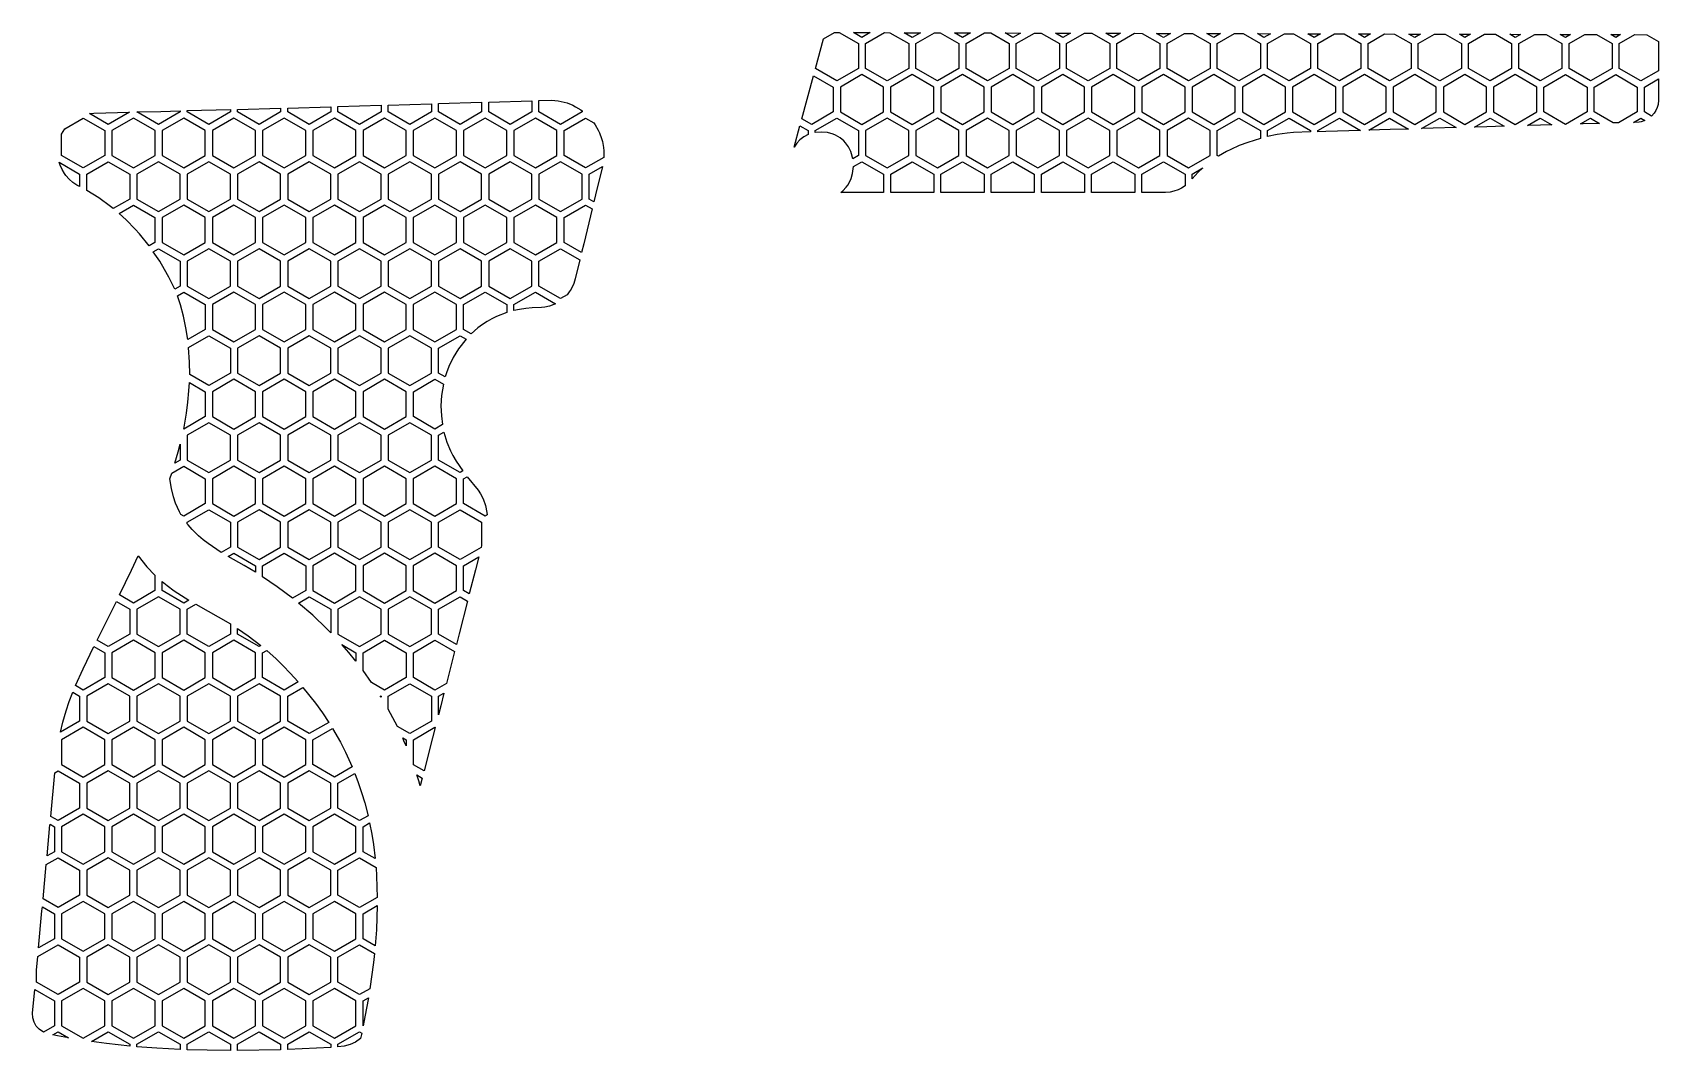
# Model space of a CAD drawing. Header units: millimetres. Extents: x 169 to 284, y -138 to -66.
import ezdxf

# ---------------------------------------------------------------- set-up
doc = ezdxf.new("R2010")
doc.units = ezdxf.units.MM

# ---------------------------------------------------------------- blocks, each defined once
blk = doc.blocks.new('HEX')
blk.add_lwpolyline([(1.516, 0.875), (0, 1.75), (-1.516, 0.875), (-1.516, -0.875), (0, -1.75), (1.516, -0.875)], close=True)

msp = doc.modelspace()

# ---------------------------------------------------------------- linework, layer by layer
for points in [[(224.272, -68.941), (224.844, -66.844), (225.605, -66.405), (225.944, -66.406), (227.289, -67.183), (227.289, -68.933), (225.774, -69.808), (224.272, -68.941)], [(228.124, -66.412), (227.539, -66.75), (226.949, -66.409), (228.124, -66.412)], [(229.492, -66.416), (230.82, -67.183), (230.82, -68.933), (229.305, -69.808), (227.789, -68.933), (227.789, -67.183), (229.12, -66.415), (229.492, -66.416)], [(231.639, -66.421), (231.07, -66.75), (230.496, -66.418), (231.639, -66.421)], [(233.039, -66.425), (234.352, -67.183), (234.352, -68.933), (232.836, -69.808), (231.32, -68.933), (231.32, -67.183), (232.635, -66.424), (233.039, -66.425)], [(234.044, -66.428), (235.154, -66.431), (234.602, -66.75), (234.044, -66.428)], [(236.587, -66.435), (237.883, -67.183), (237.883, -68.933), (236.367, -69.808), (234.852, -68.933), (234.852, -67.183), (236.15, -66.433), (236.587, -66.435)], [(237.591, -66.437), (238.669, -66.44), (238.133, -66.75), (237.591, -66.437)], [(240.134, -66.444), (241.414, -67.183), (241.414, -68.933), (239.898, -69.808), (238.383, -68.933), (238.383, -67.183), (239.665, -66.443), (240.134, -66.444)], [(241.139, -66.447), (242.184, -66.45), (241.664, -66.75), (241.139, -66.447)], [(243.179, -66.452), (243.682, -66.454), (244.945, -67.183), (244.945, -68.933), (243.429, -69.808), (241.914, -68.933), (241.914, -67.183), (243.179, -66.452)], [(244.686, -66.456), (245.699, -66.459), (245.195, -66.75), (244.686, -66.456)], [(246.694, -66.462), (247.229, -66.463), (248.476, -67.183), (248.476, -68.933), (246.96, -69.808), (245.445, -68.933), (245.445, -67.183), (246.694, -66.462)], [(248.234, -66.466), (249.213, -66.468), (248.726, -66.75), (248.234, -66.466)], [(250.209, -66.471), (250.777, -66.473), (252.007, -67.183), (252.007, -68.933), (250.491, -69.808), (248.976, -68.933), (248.976, -67.183), (250.209, -66.471)], [(251.781, -66.475), (252.728, -66.478), (252.257, -66.75), (251.781, -66.475)], [(253.724, -66.48), (254.324, -66.482), (255.538, -67.183), (255.538, -68.933), (254.023, -69.808), (252.507, -68.933), (252.507, -67.183), (253.724, -66.48)], [(255.329, -66.485), (256.243, -66.487), (255.788, -66.75), (255.329, -66.485)], [(257.872, -66.492), (259.069, -67.183), (259.069, -68.933), (257.554, -69.808), (256.038, -68.933), (256.038, -67.183), (257.238, -66.49), (257.872, -66.492)], [(258.876, -66.494), (259.758, -66.497), (259.319, -66.75), (258.876, -66.494)], [(261.419, -66.501), (262.6, -67.183), (262.6, -68.933), (261.085, -69.808), (259.569, -68.933), (259.569, -67.183), (260.753, -66.499), (261.419, -66.501)], [(263.273, -66.506), (262.85, -66.75), (262.424, -66.504), (263.273, -66.506)], [(264.967, -66.511), (266.131, -67.183), (266.131, -68.933), (264.616, -69.808), (263.1, -68.933), (263.1, -67.183), (264.268, -66.509), (264.967, -66.511)], [(266.788, -66.515), (266.381, -66.75), (265.971, -66.513), (266.788, -66.515)], [(268.514, -66.52), (269.662, -67.183), (269.662, -68.933), (268.147, -69.808), (266.631, -68.933), (266.631, -67.183), (267.783, -66.518), (268.514, -66.52)], [(270.302, -66.525), (269.912, -66.75), (269.519, -66.523), (270.302, -66.525)], [(272.062, -66.529), (273.193, -67.183), (273.193, -68.933), (271.678, -69.808), (270.162, -68.933), (270.162, -67.183), (271.298, -66.527), (272.062, -66.529)], [(273.817, -66.534), (273.443, -66.75), (273.066, -66.532), (273.817, -66.534)], [(275.609, -66.539), (276.725, -67.183), (276.725, -68.933), (275.209, -69.808), (273.693, -68.933), (273.693, -67.183), (274.813, -66.537), (275.609, -66.539)], [(277.332, -66.544), (276.975, -66.75), (276.614, -66.542), (277.332, -66.544)], [(279.157, -66.548), (280.256, -67.183), (280.256, -68.933), (278.74, -69.808), (277.225, -68.933), (277.225, -67.183), (278.327, -66.546), (279.157, -66.548)], [(280.847, -66.553), (280.506, -66.75), (280.161, -66.551), (280.847, -66.553)], [(282.704, -66.558), (283.513, -67.025), (283.513, -69.091), (282.271, -69.808), (280.756, -68.933), (280.756, -67.183), (281.842, -66.556), (282.704, -66.558)], [(223.31, -72.463), (224.136, -69.439), (225.524, -70.241), (225.524, -71.991), (224.008, -72.866), (223.31, -72.463)], [(276.967, -72.862), (275.459, -71.991), (275.459, -70.241), (276.975, -69.366), (278.49, -70.241), (278.49, -71.991), (276.967, -72.862)], [(280.705, -72.751), (280.326, -72.762), (278.99, -71.991), (278.99, -70.241), (280.506, -69.366), (282.021, -70.241), (282.021, -71.991), (280.705, -72.751)], [(283.513, -69.668), (283.513, -71.152), (283.482, -71.461), (283.422, -71.679), (283.331, -71.884), (283.214, -72.071), (283.028, -72.283), (282.521, -71.991), (282.521, -70.241), (283.513, -69.668)], [(176.589, -71.991), (178.272, -71.946), (179.62, -71.91), (179.62, -71.991), (178.104, -72.866), (176.589, -71.991)], [(180.12, -71.897), (183.151, -71.817), (183.151, -71.991), (181.635, -72.866), (180.12, -71.991), (180.12, -71.897)], [(183.651, -71.804), (186.682, -71.724), (186.682, -71.991), (185.166, -72.866), (183.651, -71.991), (183.651, -71.804)], [(187.182, -71.711), (190.213, -71.625), (190.213, -71.991), (188.697, -72.866), (187.182, -71.991), (187.182, -71.711)], [(190.713, -71.611), (193.744, -71.52), (193.744, -71.991), (192.228, -72.866), (190.713, -71.991), (190.713, -71.611)], [(194.244, -71.505), (197.275, -71.414), (197.275, -71.991), (195.76, -72.866), (194.244, -71.991), (194.244, -71.505)], [(197.775, -71.399), (200.806, -71.308), (200.806, -71.991), (199.291, -72.866), (197.775, -71.991), (197.775, -71.399)], [(201.306, -71.294), (204.337, -71.203), (204.337, -71.991), (202.822, -72.866), (201.306, -71.991), (201.306, -71.294)], [(206.181, -71.203), (206.615, -71.294), (206.824, -71.358), (207.225, -71.52), (207.416, -71.617), (207.778, -71.842), (207.868, -71.909), (207.868, -71.991), (206.353, -72.866), (204.837, -71.991), (204.837, -71.188), (205.728, -71.163), (206.181, -71.203)], [(171.292, -73.538), (171.514, -73.171), (172.807, -72.424), (174.323, -73.299), (174.323, -75.049), (172.807, -75.924), (171.292, -75.049), (171.292, -73.538)], [(173.242, -72.097), (173.55, -72.07), (176.066, -72.004), (174.573, -72.866), (173.242, -72.097)], [(208.797, -72.903), (209.006, -73.271), (209.095, -73.464), (209.24, -73.864), (209.296, -74.071), (209.372, -74.497), (209.392, -74.715), (209.389, -75.19), (208.118, -75.924), (206.603, -75.049), (206.603, -73.299), (208.118, -72.424), (208.699, -72.759), (208.797, -72.903)], [(223.758, -73.582), (223.45, -73.742), (223.179, -73.948), (222.95, -74.19), (222.763, -74.464), (223.173, -72.961), (223.758, -73.299), (223.758, -73.582)], [(226.894, -75.277), (226.806, -74.921), (226.746, -74.756), (226.591, -74.442), (226.389, -74.157), (226.271, -74.027), (225.999, -73.797), (225.681, -73.614), (225.505, -73.542), (225.117, -73.443), (224.682, -73.408), (224.258, -73.441), (224.258, -73.299), (225.774, -72.424), (227.289, -73.299), (227.289, -75.049), (226.894, -75.277)], [(255.538, -73.844), (254.644, -74.124), (254.056, -74.351), (253.457, -74.623), (253.157, -74.776), (252.597, -75.101), (252.507, -75.049), (252.507, -73.299), (254.023, -72.424), (255.538, -73.299), (255.538, -73.844)], [(259.069, -73.392), (257.866, -73.428), (257.418, -73.471), (256.705, -73.578), (256.038, -73.717), (256.038, -73.299), (257.554, -72.424), (259.069, -73.299), (259.069, -73.392)], [(262.581, -73.288), (260.128, -73.361), (259.569, -73.377), (259.569, -73.299), (261.085, -72.424), (262.581, -73.288)], [(265.94, -73.189), (264.653, -73.227), (263.148, -73.271), (264.616, -72.424), (265.94, -73.189)], [(269.299, -73.089), (267.67, -73.137), (266.87, -73.161), (268.147, -72.424), (269.299, -73.089)], [(272.657, -72.989), (271.44, -73.026), (270.592, -73.051), (271.678, -72.424), (272.657, -72.989)], [(276.016, -72.89), (275.211, -72.914), (274.315, -72.94), (275.209, -72.424), (276.016, -72.89)], [(279.375, -72.79), (278.227, -72.824), (278.037, -72.83), (278.74, -72.424), (279.375, -72.79)], [(282.559, -72.59), (282.305, -72.673), (282.154, -72.7), (281.759, -72.72), (282.271, -72.424), (282.559, -72.59)], [(172.557, -77.239), (172.369, -77.136), (172.074, -76.937), (171.814, -76.709), (171.589, -76.455), (171.491, -76.32), (171.32, -76.035), (171.186, -75.734), (171.118, -75.526), (172.557, -76.357), (172.557, -77.239)], [(174.735, -78.627), (173.911, -78.031), (173.057, -77.507), (173.057, -76.357), (174.573, -75.482), (176.089, -76.357), (176.089, -78.107), (174.923, -78.78), (174.735, -78.627)], [(209.293, -75.823), (208.815, -77.808), (208.697, -78.297), (208.368, -78.107), (208.368, -76.357), (209.293, -75.823)], [(229.055, -77.639), (228.194, -77.639), (226.055, -77.639), (226.192, -77.525), (226.431, -77.268), (226.533, -77.126), (226.703, -76.82), (226.77, -76.658), (226.871, -76.32), (226.903, -76.146), (226.931, -75.833), (227.539, -75.482), (229.055, -76.357), (229.055, -77.639)], [(232.586, -77.639), (229.555, -77.639), (229.555, -76.357), (231.07, -75.482), (232.586, -76.357), (232.586, -77.639)], [(236.117, -77.639), (233.086, -77.639), (233.086, -76.357), (234.602, -75.482), (236.117, -76.357), (236.117, -77.639)], [(239.648, -77.639), (236.617, -77.639), (236.617, -76.357), (238.133, -75.482), (239.648, -76.357), (239.648, -77.639)], [(243.179, -77.639), (240.148, -77.639), (240.148, -76.357), (241.664, -75.482), (243.179, -76.357), (243.179, -77.639)], [(246.71, -77.639), (243.679, -77.639), (243.679, -76.357), (245.195, -75.482), (246.71, -76.357), (246.71, -77.639)], [(250.241, -77.187), (249.982, -77.353), (249.752, -77.464), (249.448, -77.566), (249.195, -77.616), (248.87, -77.639), (247.21, -77.639), (247.21, -76.357), (248.726, -75.482), (250.241, -76.357), (250.241, -77.187)], [(251.491, -75.924), (251.168, -76.226), (250.741, -76.694), (250.741, -76.357), (251.491, -75.924)], [(177.441, -81.404), (176.764, -80.563), (176.47, -80.233), (175.83, -79.578), (175.33, -79.122), (176.339, -78.54), (177.854, -79.415), (177.854, -81.165), (177.441, -81.404)], [(208.575, -78.803), (207.983, -81.257), (207.834, -81.876), (206.603, -81.165), (206.603, -79.415), (208.118, -78.54), (208.575, -78.803)], [(179.237, -84.444), (178.824, -83.589), (178.532, -83.058), (178.183, -82.478), (177.737, -81.81), (178.104, -81.598), (179.62, -82.473), (179.62, -84.223), (179.237, -84.444)], [(207.711, -82.382), (207.388, -83.721), (207.287, -84.048), (207.092, -84.45), (206.971, -84.635), (206.817, -84.83), (206.353, -85.098), (204.837, -84.223), (204.837, -82.473), (206.353, -81.598), (207.711, -82.382)], [(180.156, -87.991), (180.026, -87.16), (179.856, -86.35), (179.64, -85.539), (179.431, -84.909), (179.87, -84.656), (181.385, -85.531), (181.385, -87.281), (180.156, -87.991)], [(202.572, -86.083), (201.844, -86.365), (201.515, -86.528), (201.188, -86.715), (200.864, -86.927), (200.543, -87.167), (200.067, -87.585), (199.541, -87.281), (199.541, -85.531), (201.056, -84.656), (202.572, -85.531), (202.572, -86.083)], [(205.994, -85.468), (205.57, -85.637), (205.244, -85.713), (205.019, -85.741), (204.37, -85.761), (203.926, -85.797), (203.464, -85.863), (203.072, -85.945), (203.072, -85.531), (204.587, -84.656), (205.994, -85.468)], [(180.292, -90.438), (180.284, -89.583), (180.216, -88.534), (181.635, -87.714), (183.151, -88.589), (183.151, -90.339), (181.635, -91.214), (180.292, -90.438)], [(199.711, -87.957), (199.173, -88.643), (198.804, -89.248), (198.502, -89.885), (198.337, -90.323), (198.247, -90.611), (197.775, -90.339), (197.775, -88.589), (199.291, -87.714), (199.711, -87.957)], [(179.87, -94.272), (180.058, -93.166), (180.164, -92.377), (180.24, -91.584), (180.274, -91.005), (181.385, -91.647), (181.385, -93.397), (179.87, -94.272)], [(198.12, -91.115), (197.991, -91.925), (197.952, -92.632), (197.978, -93.343), (198.056, -93.965), (197.525, -94.272), (196.01, -93.397), (196.01, -91.647), (197.525, -90.772), (198.12, -91.115)], [(198.158, -94.484), (198.36, -95.194), (198.618, -95.812), (198.777, -96.123), (199.019, -96.541), (199.478, -97.222), (199.291, -97.33), (197.775, -96.455), (197.775, -94.705), (198.158, -94.484)], [(179.258, -96.664), (179.48, -95.883), (179.62, -95.34), (179.62, -96.455), (179.258, -96.664)], [(179.581, -100.099), (179.302, -99.482), (179.153, -99.036), (179.016, -98.461), (178.906, -97.771), (179.039, -97.368), (179.87, -96.888), (181.385, -97.763), (181.385, -99.513), (179.87, -100.388), (179.681, -100.279), (179.581, -100.099)], [(199.783, -97.623), (200.572, -98.578), (200.738, -98.831), (200.92, -99.187), (201.084, -99.657), (201.176, -100.145), (201.189, -100.311), (201.056, -100.388), (199.541, -99.513), (199.541, -97.763), (199.783, -97.623)], [(182.509, -102.941), (181.597, -102.329), (181.25, -102.061), (180.92, -101.779), (180.46, -101.327), (180.179, -101.003), (180.12, -100.926), (180.12, -100.821), (181.635, -99.946), (183.151, -100.821), (183.151, -102.571), (182.509, -102.941)], [(200.805, -102.47), (200.775, -102.589), (199.291, -103.446), (197.775, -102.571), (197.775, -100.821), (199.291, -99.946), (200.806, -100.821), (200.805, -102.47)], [(175.356, -105.936), (176.199, -104.187), (176.669, -103.195), (177.29, -103.967), (177.854, -104.555), (177.854, -105.629), (176.339, -106.504), (175.356, -105.936)], [(184.916, -104.344), (184.129, -103.875), (183, -103.235), (183.401, -103.004), (184.916, -103.879), (184.916, -104.344)], [(187.521, -106.164), (186.448, -105.361), (185.416, -104.661), (185.416, -103.879), (186.932, -103.004), (188.447, -103.879), (188.447, -105.629), (187.521, -106.164)], [(200.602, -103.266), (200.375, -104.159), (199.941, -105.86), (199.541, -105.629), (199.541, -103.879), (200.602, -103.266)], [(178.354, -104.999), (178.698, -105.274), (179.204, -105.643), (180.225, -106.299), (179.87, -106.504), (178.354, -105.629), (178.354, -104.999)], [(189.935, -108.304), (188.942, -107.362), (187.939, -106.5), (188.697, -106.062), (190.213, -106.937), (190.213, -108.587), (189.935, -108.304)], [(199.812, -106.363), (199.226, -108.661), (199.035, -109.414), (197.775, -108.687), (197.775, -106.937), (199.291, -106.062), (199.812, -106.363)], [(173.785, -109.107), (175.138, -106.388), (176.089, -106.937), (176.089, -108.687), (174.573, -109.562), (173.785, -109.107)], [(180.72, -106.59), (183.151, -107.973), (183.151, -108.687), (181.635, -109.562), (180.12, -108.687), (180.12, -106.937), (180.72, -106.59)], [(183.651, -108.283), (184.409, -108.798), (185.299, -109.486), (185.166, -109.562), (183.651, -108.687), (183.651, -108.283)], [(172.267, -112.308), (172.799, -111.118), (173.56, -109.555), (174.323, -109.995), (174.323, -111.745), (172.807, -112.62), (172.267, -112.308)], [(191.978, -110.598), (191.479, -109.985), (190.994, -109.426), (191.978, -109.995), (191.978, -110.598)], [(193.079, -112.092), (192.478, -111.25), (192.478, -109.995), (193.994, -109.12), (195.51, -109.995), (195.51, -111.745), (193.994, -112.62), (193.079, -112.092)], [(198.906, -109.917), (198.337, -112.152), (197.525, -112.62), (196.01, -111.745), (196.01, -109.995), (197.525, -109.12), (198.906, -109.917)], [(185.705, -109.829), (186.367, -110.428), (186.87, -110.918), (187.358, -111.424), (187.923, -112.048), (186.932, -112.62), (185.416, -111.745), (185.416, -109.995), (185.705, -109.829)], [(171.215, -115.578), (171.387, -114.865), (171.616, -114.07), (171.834, -113.416), (172.076, -112.775), (172.557, -113.053), (172.557, -114.803), (171.215, -115.578)], [(190.065, -114.888), (188.697, -115.678), (187.182, -114.803), (187.182, -113.053), (188.254, -112.434), (189.128, -113.534), (189.615, -114.211), (190.065, -114.888)], [(193.683, -113.018), (193.744, -113.053), (193.744, -113.117), (193.683, -113.018)], [(194.885, -115.173), (194.244, -113.962), (194.244, -113.053), (195.76, -112.178), (197.275, -113.053), (197.275, -114.803), (195.76, -115.678), (194.885, -115.173)], [(198.164, -112.829), (197.935, -113.727), (197.775, -114.354), (197.775, -113.053), (198.164, -112.829)], [(190.326, -115.315), (190.879, -116.277), (191.238, -116.976), (191.708, -118.018), (190.463, -118.736), (188.947, -117.861), (188.947, -116.111), (190.326, -115.315)], [(197.547, -115.249), (197.361, -115.979), (196.769, -118.3), (196.024, -117.869), (196.01, -117.829), (196.01, -116.111), (197.525, -115.236), (197.547, -115.249)], [(195.51, -116.54), (195.353, -116.176), (195.26, -115.967), (195.51, -116.111), (195.51, -116.54)], [(170.527, -121.497), (170.811, -118.427), (171.042, -118.294), (172.557, -119.169), (172.557, -120.919), (171.042, -121.794), (170.527, -121.497)], [(192.135, -119.105), (192.378, -119.824), (192.594, -120.547), (192.825, -121.45), (192.228, -121.794), (190.713, -120.919), (190.713, -119.169), (191.9, -118.484), (192.135, -119.105)], [(196.5, -119.356), (196.395, -119), (196.266, -118.587), (196.641, -118.803), (196.5, -119.356)], [(170.269, -124.279), (170.471, -122.101), (170.476, -122.045), (170.792, -122.227), (170.792, -123.977), (170.269, -124.279)], [(192.94, -121.96), (193.092, -122.739), (193.209, -123.477), (193.329, -124.468), (192.478, -123.977), (192.478, -122.227), (192.94, -121.96)], [(169.989, -127.303), (170.213, -124.889), (171.042, -124.41), (172.557, -125.285), (172.557, -127.035), (171.042, -127.91), (169.989, -127.303)], [(193.431, -125.709), (193.478, -127.189), (192.228, -127.91), (190.713, -127.035), (190.713, -125.285), (192.228, -124.41), (193.387, -125.079), (193.431, -125.709)], [(169.671, -130.74), (169.912, -128.136), (169.939, -127.851), (170.792, -128.343), (170.792, -130.093), (169.671, -130.74)], [(193.475, -127.768), (193.414, -129.478), (193.328, -130.584), (192.478, -130.093), (192.478, -128.343), (193.475, -127.768)], [(169.526, -132.304), (169.615, -131.35), (171.042, -130.526), (172.557, -131.401), (172.557, -133.151), (171.042, -134.026), (169.526, -133.151), (169.526, -132.304)], [(193.207, -131.76), (192.952, -133.609), (192.228, -134.026), (190.713, -133.151), (190.713, -131.401), (192.228, -130.526), (193.276, -131.131), (193.207, -131.76)], [(170.012, -136.659), (169.721, -136.461), (169.512, -136.231), (169.358, -135.959), (169.268, -135.657), (169.247, -135.335), (169.401, -133.656), (170.792, -134.459), (170.792, -136.209), (170.012, -136.659)], [(192.849, -134.245), (192.611, -135.577), (192.486, -136.214), (192.478, -134.459), (192.849, -134.245)], [(171.775, -137.065), (171.004, -136.918), (170.682, -136.85), (171.042, -136.642), (171.775, -137.065)], [(176.089, -137.641), (174.442, -137.466), (173.389, -137.326), (174.573, -136.642), (176.089, -137.517), (176.089, -137.641)], [(179.62, -137.874), (177.995, -137.789), (176.589, -137.686), (176.589, -137.517), (178.104, -136.642), (179.62, -137.517), (179.62, -137.874)], [(183.151, -137.95), (181.516, -137.932), (180.12, -137.894), (180.12, -137.517), (181.635, -136.642), (183.151, -137.517), (183.151, -137.95)], [(186.682, -137.897), (183.651, -137.95), (183.651, -137.517), (185.166, -136.642), (186.682, -137.517), (186.682, -137.897)], [(190.213, -137.729), (187.182, -137.88), (187.182, -137.517), (188.697, -136.642), (190.213, -137.517), (190.213, -137.729)], [(192.303, -137.105), (191.939, -137.355), (191.579, -137.524), (191.139, -137.649), (190.713, -137.696), (190.713, -137.517), (192.228, -136.642), (192.381, -136.73), (192.303, -137.105)]]:
    msp.add_lwpolyline(points, close=True)

# ---------------------------------------------------------------- block references
for p in [(227.539, -71.116), (231.07, -71.116), (234.602, -71.116), (238.133, -71.116), (241.664, -71.116), (245.195, -71.116), (248.726, -71.116), (252.257, -71.116), (255.788, -71.116), (259.319, -71.116), (262.85, -71.116), (266.381, -71.116), (269.912, -71.116), (273.443, -71.116), (176.339, -74.174), (179.87, -74.174), (183.401, -74.174), (186.932, -74.174), (190.463, -74.174), (193.994, -74.174), (197.525, -74.174), (201.056, -74.174), (204.587, -74.174), (229.305, -74.174), (232.836, -74.174), (236.367, -74.174), (239.898, -74.174), (243.429, -74.174), (246.96, -74.174), (250.491, -74.174), (178.104, -77.232), (181.635, -77.232), (185.166, -77.232), (188.697, -77.232), (192.228, -77.232), (195.76, -77.232), (199.291, -77.232), (202.822, -77.232), (206.353, -77.232), (179.87, -80.29), (183.401, -80.29), (186.932, -80.29), (190.463, -80.29), (193.994, -80.29), (197.525, -80.29), (201.056, -80.29), (204.587, -80.29), (181.635, -83.348), (185.166, -83.348), (188.697, -83.348), (192.228, -83.348), (195.76, -83.348), (199.291, -83.348), (202.822, -83.348), (183.401, -86.406), (186.932, -86.406), (190.463, -86.406), (193.994, -86.406), (197.525, -86.406), (185.166, -89.464), (188.697, -89.464), (192.228, -89.464), (195.76, -89.464), (183.401, -92.522), (186.932, -92.522), (190.463, -92.522), (193.994, -92.522), (181.635, -95.58), (185.166, -95.58), (188.697, -95.58), (192.228, -95.58), (195.76, -95.58), (183.401, -98.638), (186.932, -98.638), (190.463, -98.638), (193.994, -98.638), (197.525, -98.638), (185.166, -101.696), (188.697, -101.696), (192.228, -101.696), (195.76, -101.696), (190.463, -104.754), (193.994, -104.754), (197.525, -104.754), (178.104, -107.812), (192.228, -107.812), (195.76, -107.812), (176.339, -110.87), (179.87, -110.87), (183.401, -110.87), (174.573, -113.928), (178.104, -113.928), (181.635, -113.928), (185.166, -113.928), (172.807, -116.986), (176.339, -116.986), (179.87, -116.986), (183.401, -116.986), (186.932, -116.986), (174.573, -120.044), (178.104, -120.044), (181.635, -120.044), (185.166, -120.044), (188.697, -120.044), (172.807, -123.102), (176.339, -123.102), (179.87, -123.102), (183.401, -123.102), (186.932, -123.102), (190.463, -123.102), (174.573, -126.16), (178.104, -126.16), (181.635, -126.16), (185.166, -126.16), (188.697, -126.16), (172.807, -129.218), (176.339, -129.218), (179.87, -129.218), (183.401, -129.218), (186.932, -129.218), (190.463, -129.218), (174.573, -132.276), (178.104, -132.276), (181.635, -132.276), (185.166, -132.276), (188.697, -132.276), (172.807, -135.334), (176.339, -135.334), (179.87, -135.334), (183.401, -135.334), (186.932, -135.334), (190.463, -135.334)]:
    msp.add_blockref('HEX', p)

doc.saveas('drawing.dxf')
